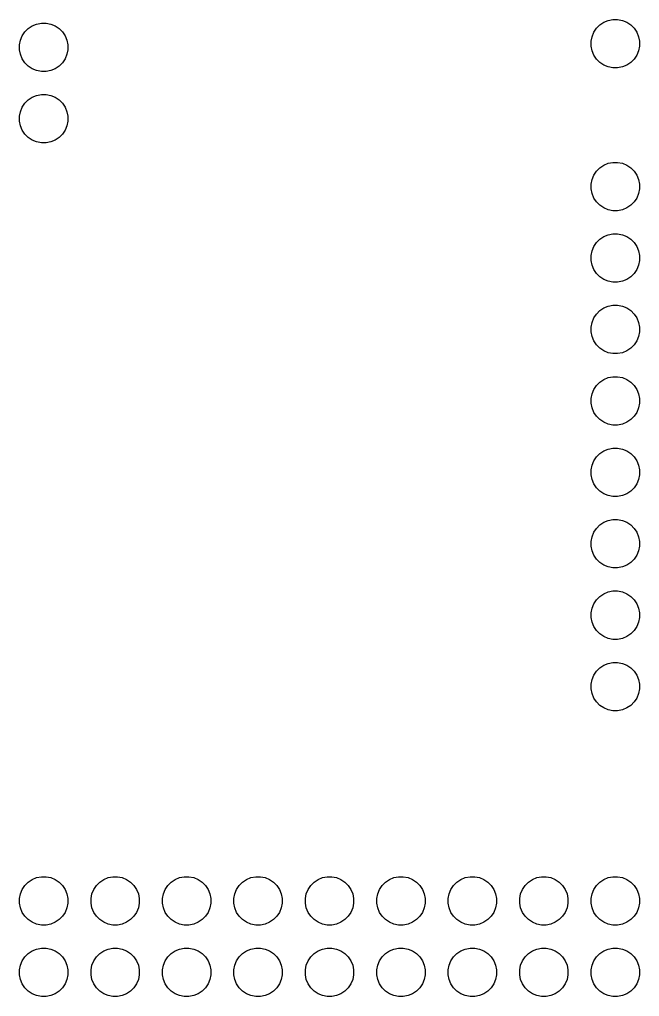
# Model space of a CAD drawing. Header units: inches. Extents: x 6.5 to 8.47, y -5.35 to -1.59.
# Drawn here: x 7.598 to 8.465, y -5.351 to -3.983 of the extents above; entities that cross this region are included whole.
import ezdxf

# ---------------------------------------------------------------- set-up
doc = ezdxf.new("R2010")
doc.units = ezdxf.units.IN
doc.header["$MEASUREMENT"] = 0
doc.layers.add('B.Cu', color=153, linetype='CONTINUOUS', true_color=0x4d7fc4)

msp = doc.modelspace()

# ---------------------------------------------------------------- linework, layer by layer
at = {"layer": 'B.Cu', "linetype": 'CONTINUOUS'}
for p, q in [((7.6099, -3.9956), (7.6155, -3.9919)), ((7.6155, -3.9919), (7.6216, -3.9894)), ((7.6216, -3.9894), (7.6282, -3.9881)), ((7.6282, -3.9881), (7.6348, -3.9881)), ((7.6348, -3.9881), (7.6414, -3.9894)), ((7.6414, -3.9894), (7.6475, -3.9919)), ((7.6475, -3.9919), (7.6531, -3.9956)), ((8.4052, -3.9954), (8.4099, -3.9906)), ((8.4099, -3.9906), (8.4155, -3.9869)), ((8.4155, -3.9869), (8.4216, -3.9844)), ((8.4216, -3.9844), (8.4282, -3.9831)), ((8.4282, -3.9831), (8.4348, -3.9831)), ((8.4348, -3.9831), (8.4414, -3.9844)), ((8.4414, -3.9844), (8.4475, -3.9869)), ((8.4475, -3.9869), (8.4531, -3.9906)), ((8.4531, -3.9906), (8.4578, -3.9954)), ((7.599, -4.0121), (7.6015, -4.0059)), ((7.6015, -4.0059), (7.6052, -4.0004)), ((7.6052, -4.0004), (7.6099, -3.9956)), ((7.6531, -3.9956), (7.6578, -4.0004)), ((7.6578, -4.0004), (7.6615, -4.0059)), ((7.6615, -4.0059), (7.664, -4.0121)), ((8.3977, -4.0136), (8.399, -4.0071)), ((8.399, -4.0071), (8.4015, -4.0009)), ((8.4015, -4.0009), (8.4052, -3.9954)), ((8.4578, -3.9954), (8.4615, -4.0009)), ((8.4615, -4.0009), (8.464, -4.0071)), ((8.464, -4.0071), (8.4653, -4.0136)), ((7.5977, -4.0186), (7.599, -4.0121)), ((7.5977, -4.0253), (7.5977, -4.0186)), ((7.664, -4.0121), (7.6653, -4.0186)), ((7.6653, -4.0186), (7.6653, -4.0253)), ((8.3977, -4.0203), (8.3977, -4.0136)), ((8.399, -4.0268), (8.3977, -4.0203)), ((8.4653, -4.0203), (8.464, -4.0268)), ((8.4653, -4.0136), (8.4653, -4.0203)), ((7.599, -4.0318), (7.5977, -4.0253)), ((7.6015, -4.038), (7.599, -4.0318)), ((7.664, -4.0318), (7.6615, -4.038)), ((7.6653, -4.0253), (7.664, -4.0318)), ((8.4015, -4.033), (8.399, -4.0268)), ((8.4052, -4.0385), (8.4015, -4.033)), ((8.4615, -4.033), (8.4578, -4.0385)), ((8.464, -4.0268), (8.4615, -4.033)), ((7.6052, -4.0435), (7.6015, -4.038)), ((7.6099, -4.0482), (7.6052, -4.0435)), ((7.6155, -4.0519), (7.6099, -4.0482)), ((7.6531, -4.0482), (7.6475, -4.0519)), ((7.6578, -4.0435), (7.6531, -4.0482)), ((7.6615, -4.038), (7.6578, -4.0435)), ((8.4099, -4.0432), (8.4052, -4.0385)), ((8.4155, -4.0469), (8.4099, -4.0432)), ((8.4216, -4.0495), (8.4155, -4.0469)), ((8.4475, -4.0469), (8.4414, -4.0495)), ((8.4531, -4.0432), (8.4475, -4.0469)), ((8.4578, -4.0385), (8.4531, -4.0432)), ((7.6216, -4.0545), (7.6155, -4.0519)), ((7.6282, -4.0558), (7.6216, -4.0545)), ((7.6348, -4.0558), (7.6282, -4.0558)), ((7.6414, -4.0545), (7.6348, -4.0558)), ((7.6475, -4.0519), (7.6414, -4.0545)), ((8.4282, -4.0508), (8.4216, -4.0495)), ((8.4348, -4.0508), (8.4282, -4.0508)), ((8.4414, -4.0495), (8.4348, -4.0508)), ((7.6216, -4.0894), (7.6282, -4.0881)), ((7.6282, -4.0881), (7.6348, -4.0881)), ((7.6348, -4.0881), (7.6414, -4.0894)), ((7.6015, -4.1059), (7.6052, -4.1004)), ((7.6052, -4.1004), (7.6099, -4.0956)), ((7.6099, -4.0956), (7.6155, -4.0919)), ((7.6155, -4.0919), (7.6216, -4.0894)), ((7.6414, -4.0894), (7.6475, -4.0919)), ((7.6475, -4.0919), (7.6531, -4.0956)), ((7.6531, -4.0956), (7.6578, -4.1004)), ((7.6578, -4.1004), (7.6615, -4.1059)), ((7.5977, -4.1186), (7.599, -4.1121)), ((7.599, -4.1121), (7.6015, -4.1059)), ((7.6615, -4.1059), (7.664, -4.1121)), ((7.664, -4.1121), (7.6653, -4.1186)), ((7.5977, -4.1253), (7.5977, -4.1186)), ((7.599, -4.1318), (7.5977, -4.1253)), ((7.6653, -4.1253), (7.664, -4.1318)), ((7.6653, -4.1186), (7.6653, -4.1253)), ((7.6015, -4.138), (7.599, -4.1318)), ((7.6052, -4.1435), (7.6015, -4.138)), ((7.6099, -4.1482), (7.6052, -4.1435)), ((7.6578, -4.1435), (7.6531, -4.1482)), ((7.6615, -4.138), (7.6578, -4.1435)), ((7.664, -4.1318), (7.6615, -4.138)), ((7.6155, -4.1519), (7.6099, -4.1482)), ((7.6216, -4.1545), (7.6155, -4.1519)), ((7.6282, -4.1558), (7.6216, -4.1545)), ((7.6348, -4.1558), (7.6282, -4.1558)), ((7.6414, -4.1545), (7.6348, -4.1558)), ((7.6475, -4.1519), (7.6414, -4.1545)), ((7.6531, -4.1482), (7.6475, -4.1519)), ((8.4155, -4.1869), (8.4216, -4.1844)), ((8.4216, -4.1844), (8.4282, -4.1831)), ((8.4282, -4.1831), (8.4348, -4.1831)), ((8.4348, -4.1831), (8.4414, -4.1844)), ((8.4414, -4.1844), (8.4475, -4.1869)), ((8.4015, -4.2009), (8.4052, -4.1954)), ((8.4052, -4.1954), (8.4099, -4.1906)), ((8.4099, -4.1906), (8.4155, -4.1869)), ((8.4475, -4.1869), (8.4531, -4.1906)), ((8.4531, -4.1906), (8.4578, -4.1954)), ((8.4578, -4.1954), (8.4615, -4.2009)), ((8.3977, -4.2136), (8.399, -4.2071)), ((8.399, -4.2071), (8.4015, -4.2009)), ((8.4615, -4.2009), (8.464, -4.2071)), ((8.464, -4.2071), (8.4653, -4.2136)), ((8.3977, -4.2203), (8.3977, -4.2136)), ((8.399, -4.2268), (8.3977, -4.2203)), ((8.4653, -4.2203), (8.464, -4.2268)), ((8.4653, -4.2136), (8.4653, -4.2203)), ((8.4015, -4.233), (8.399, -4.2268)), ((8.4052, -4.2385), (8.4015, -4.233)), ((8.4099, -4.2432), (8.4052, -4.2385)), ((8.4578, -4.2385), (8.4531, -4.2432)), ((8.4615, -4.233), (8.4578, -4.2385)), ((8.464, -4.2268), (8.4615, -4.233)), ((8.4155, -4.2469), (8.4099, -4.2432)), ((8.4216, -4.2495), (8.4155, -4.2469)), ((8.4282, -4.2508), (8.4216, -4.2495)), ((8.4348, -4.2508), (8.4282, -4.2508)), ((8.4414, -4.2495), (8.4348, -4.2508)), ((8.4475, -4.2469), (8.4414, -4.2495)), ((8.4531, -4.2432), (8.4475, -4.2469)), ((8.4052, -4.2954), (8.4099, -4.2906)), ((8.4099, -4.2906), (8.4155, -4.2869)), ((8.4155, -4.2869), (8.4216, -4.2844)), ((8.4216, -4.2844), (8.4282, -4.2831)), ((8.4282, -4.2831), (8.4348, -4.2831)), ((8.4348, -4.2831), (8.4414, -4.2844)), ((8.4414, -4.2844), (8.4475, -4.2869)), ((8.4475, -4.2869), (8.4531, -4.2906)), ((8.4531, -4.2906), (8.4578, -4.2954)), ((8.3977, -4.3136), (8.399, -4.3071)), ((8.399, -4.3071), (8.4015, -4.3009)), ((8.4015, -4.3009), (8.4052, -4.2954)), ((8.4578, -4.2954), (8.4615, -4.3009)), ((8.4615, -4.3009), (8.464, -4.3071)), ((8.464, -4.3071), (8.4653, -4.3136)), ((8.3977, -4.3203), (8.3977, -4.3136)), ((8.399, -4.3268), (8.3977, -4.3203)), ((8.4653, -4.3203), (8.464, -4.3268)), ((8.4653, -4.3136), (8.4653, -4.3203)), ((8.4015, -4.333), (8.399, -4.3268)), ((8.4052, -4.3385), (8.4015, -4.333)), ((8.4615, -4.333), (8.4578, -4.3385)), ((8.464, -4.3268), (8.4615, -4.333)), ((8.4099, -4.3432), (8.4052, -4.3385)), ((8.4155, -4.3469), (8.4099, -4.3432)), ((8.4216, -4.3495), (8.4155, -4.3469)), ((8.4475, -4.3469), (8.4414, -4.3495)), ((8.4531, -4.3432), (8.4475, -4.3469)), ((8.4578, -4.3385), (8.4531, -4.3432)), ((8.4282, -4.3508), (8.4216, -4.3495)), ((8.4348, -4.3508), (8.4282, -4.3508)), ((8.4414, -4.3495), (8.4348, -4.3508)), ((8.4099, -4.3906), (8.4155, -4.3869)), ((8.4155, -4.3869), (8.4216, -4.3844)), ((8.4216, -4.3844), (8.4282, -4.3831)), ((8.4282, -4.3831), (8.4348, -4.3831)), ((8.4348, -4.3831), (8.4414, -4.3844)), ((8.4414, -4.3844), (8.4475, -4.3869)), ((8.4475, -4.3869), (8.4531, -4.3906)), ((8.399, -4.4071), (8.4015, -4.4009)), ((8.4015, -4.4009), (8.4052, -4.3954)), ((8.4052, -4.3954), (8.4099, -4.3906)), ((8.4531, -4.3906), (8.4578, -4.3954)), ((8.4578, -4.3954), (8.4615, -4.4009)), ((8.4615, -4.4009), (8.464, -4.4071)), ((8.3977, -4.4136), (8.399, -4.4071)), ((8.3977, -4.4203), (8.3977, -4.4136)), ((8.464, -4.4071), (8.4653, -4.4136)), ((8.4653, -4.4136), (8.4653, -4.4203)), ((8.399, -4.4268), (8.3977, -4.4203)), ((8.4015, -4.433), (8.399, -4.4268)), ((8.464, -4.4268), (8.4615, -4.433)), ((8.4653, -4.4203), (8.464, -4.4268)), ((8.4052, -4.4385), (8.4015, -4.433)), ((8.4099, -4.4432), (8.4052, -4.4385)), ((8.4155, -4.4469), (8.4099, -4.4432)), ((8.4531, -4.4432), (8.4475, -4.4469)), ((8.4578, -4.4385), (8.4531, -4.4432)), ((8.4615, -4.433), (8.4578, -4.4385)), ((8.4216, -4.4495), (8.4155, -4.4469)), ((8.4282, -4.4508), (8.4216, -4.4495)), ((8.4348, -4.4508), (8.4282, -4.4508)), ((8.4414, -4.4495), (8.4348, -4.4508)), ((8.4475, -4.4469), (8.4414, -4.4495)), ((8.4155, -4.4869), (8.4216, -4.4844)), ((8.4216, -4.4844), (8.4282, -4.4831)), ((8.4282, -4.4831), (8.4348, -4.4831)), ((8.4348, -4.4831), (8.4414, -4.4844)), ((8.4414, -4.4844), (8.4475, -4.4869)), ((8.4015, -4.5009), (8.4052, -4.4954)), ((8.4052, -4.4954), (8.4099, -4.4906)), ((8.4099, -4.4906), (8.4155, -4.4869)), ((8.4475, -4.4869), (8.4531, -4.4906)), ((8.4531, -4.4906), (8.4578, -4.4954)), ((8.4578, -4.4954), (8.4615, -4.5009)), ((8.3977, -4.5136), (8.399, -4.5071)), ((8.399, -4.5071), (8.4015, -4.5009)), ((8.4615, -4.5009), (8.464, -4.5071)), ((8.464, -4.5071), (8.4653, -4.5136)), ((8.3977, -4.5203), (8.3977, -4.5136)), ((8.399, -4.5268), (8.3977, -4.5203)), ((8.4015, -4.533), (8.399, -4.5268)), ((8.464, -4.5268), (8.4615, -4.533)), ((8.4653, -4.5203), (8.464, -4.5268)), ((8.4653, -4.5136), (8.4653, -4.5203)), ((8.4052, -4.5385), (8.4015, -4.533)), ((8.4099, -4.5432), (8.4052, -4.5385)), ((8.4578, -4.5385), (8.4531, -4.5432)), ((8.4615, -4.533), (8.4578, -4.5385)), ((8.4155, -4.5469), (8.4099, -4.5432)), ((8.4216, -4.5495), (8.4155, -4.5469)), ((8.4282, -4.5508), (8.4216, -4.5495)), ((8.4348, -4.5508), (8.4282, -4.5508)), ((8.4414, -4.5495), (8.4348, -4.5508)), ((8.4475, -4.5469), (8.4414, -4.5495)), ((8.4531, -4.5432), (8.4475, -4.5469)), ((8.4015, -4.6009), (8.4052, -4.5954)), ((8.4052, -4.5954), (8.4099, -4.5906)), ((8.4099, -4.5906), (8.4155, -4.5869)), ((8.4155, -4.5869), (8.4216, -4.5844)), ((8.4216, -4.5844), (8.4282, -4.5831)), ((8.4282, -4.5831), (8.4348, -4.5831)), ((8.4348, -4.5831), (8.4414, -4.5844)), ((8.4414, -4.5844), (8.4475, -4.5869)), ((8.4475, -4.5869), (8.4531, -4.5906)), ((8.4531, -4.5906), (8.4578, -4.5954)), ((8.4578, -4.5954), (8.4615, -4.6009)), ((8.3977, -4.6136), (8.399, -4.6071)), ((8.399, -4.6071), (8.4015, -4.6009)), ((8.4615, -4.6009), (8.464, -4.6071)), ((8.464, -4.6071), (8.4653, -4.6136)), ((8.3977, -4.6203), (8.3977, -4.6136)), ((8.399, -4.6268), (8.3977, -4.6203)), ((8.4653, -4.6203), (8.464, -4.6268)), ((8.4653, -4.6136), (8.4653, -4.6203)), ((8.4015, -4.633), (8.399, -4.6268)), ((8.4052, -4.6385), (8.4015, -4.633)), ((8.4615, -4.633), (8.4578, -4.6385)), ((8.464, -4.6268), (8.4615, -4.633)), ((8.4099, -4.6432), (8.4052, -4.6385)), ((8.4155, -4.6469), (8.4099, -4.6432)), ((8.4216, -4.6495), (8.4155, -4.6469)), ((8.4282, -4.6508), (8.4216, -4.6495)), ((8.4414, -4.6495), (8.4348, -4.6508)), ((8.4475, -4.6469), (8.4414, -4.6495)), ((8.4531, -4.6432), (8.4475, -4.6469)), ((8.4578, -4.6385), (8.4531, -4.6432)), ((8.4348, -4.6508), (8.4282, -4.6508)), ((8.4052, -4.6954), (8.4099, -4.6906)), ((8.4099, -4.6906), (8.4155, -4.6869)), ((8.4155, -4.6869), (8.4216, -4.6844)), ((8.4216, -4.6844), (8.4282, -4.6831)), ((8.4282, -4.6831), (8.4348, -4.6831)), ((8.4348, -4.6831), (8.4414, -4.6844)), ((8.4414, -4.6844), (8.4475, -4.6869)), ((8.4475, -4.6869), (8.4531, -4.6906)), ((8.4531, -4.6906), (8.4578, -4.6954)), ((8.399, -4.7071), (8.4015, -4.7009)), ((8.4015, -4.7009), (8.4052, -4.6954)), ((8.4578, -4.6954), (8.4615, -4.7009)), ((8.4615, -4.7009), (8.464, -4.7071)), ((8.3977, -4.7136), (8.399, -4.7071)), ((8.3977, -4.7203), (8.3977, -4.7136)), ((8.464, -4.7071), (8.4653, -4.7136)), ((8.4653, -4.7136), (8.4653, -4.7203)), ((8.399, -4.7268), (8.3977, -4.7203)), ((8.4015, -4.733), (8.399, -4.7268)), ((8.464, -4.7268), (8.4615, -4.733)), ((8.4653, -4.7203), (8.464, -4.7268)), ((8.4052, -4.7385), (8.4015, -4.733)), ((8.4099, -4.7432), (8.4052, -4.7385)), ((8.4155, -4.7469), (8.4099, -4.7432)), ((8.4531, -4.7432), (8.4475, -4.7469)), ((8.4578, -4.7385), (8.4531, -4.7432)), ((8.4615, -4.733), (8.4578, -4.7385)), ((8.4216, -4.7495), (8.4155, -4.7469)), ((8.4282, -4.7508), (8.4216, -4.7495)), ((8.4348, -4.7508), (8.4282, -4.7508)), ((8.4414, -4.7495), (8.4348, -4.7508)), ((8.4475, -4.7469), (8.4414, -4.7495)), ((8.4155, -4.7869), (8.4216, -4.7844)), ((8.4216, -4.7844), (8.4282, -4.7831)), ((8.4282, -4.7831), (8.4348, -4.7831)), ((8.4348, -4.7831), (8.4414, -4.7844)), ((8.4414, -4.7844), (8.4475, -4.7869)), ((8.4015, -4.8009), (8.4052, -4.7954)), ((8.4052, -4.7954), (8.4099, -4.7906)), ((8.4099, -4.7906), (8.4155, -4.7869)), ((8.4475, -4.7869), (8.4531, -4.7906)), ((8.4531, -4.7906), (8.4578, -4.7954)), ((8.4578, -4.7954), (8.4615, -4.8009)), ((8.3977, -4.8136), (8.399, -4.8071)), ((8.3977, -4.8203), (8.3977, -4.8136)), ((8.399, -4.8071), (8.4015, -4.8009)), ((8.4615, -4.8009), (8.464, -4.8071)), ((8.464, -4.8071), (8.4653, -4.8136)), ((8.4653, -4.8136), (8.4653, -4.8203)), ((8.399, -4.8268), (8.3977, -4.8203)), ((8.4015, -4.833), (8.399, -4.8268)), ((8.464, -4.8268), (8.4615, -4.833)), ((8.4653, -4.8203), (8.464, -4.8268)), ((8.4052, -4.8385), (8.4015, -4.833)), ((8.4099, -4.8432), (8.4052, -4.8385)), ((8.4578, -4.8385), (8.4531, -4.8432)), ((8.4615, -4.833), (8.4578, -4.8385)), ((8.4155, -4.8469), (8.4099, -4.8432)), ((8.4216, -4.8495), (8.4155, -4.8469)), ((8.4282, -4.8508), (8.4216, -4.8495)), ((8.4348, -4.8508), (8.4282, -4.8508)), ((8.4414, -4.8495), (8.4348, -4.8508)), ((8.4475, -4.8469), (8.4414, -4.8495)), ((8.4531, -4.8432), (8.4475, -4.8469)), ((8.4015, -4.9009), (8.4052, -4.8954)), ((8.4052, -4.8954), (8.4099, -4.8906)), ((8.4099, -4.8906), (8.4155, -4.8869)), ((8.4155, -4.8869), (8.4216, -4.8844)), ((8.4216, -4.8844), (8.4282, -4.8831)), ((8.4282, -4.8831), (8.4348, -4.8831)), ((8.4348, -4.8831), (8.4414, -4.8844)), ((8.4414, -4.8844), (8.4475, -4.8869)), ((8.4475, -4.8869), (8.4531, -4.8906)), ((8.4531, -4.8906), (8.4578, -4.8954)), ((8.4578, -4.8954), (8.4615, -4.9009)), ((8.3977, -4.9136), (8.399, -4.9071)), ((8.399, -4.9071), (8.4015, -4.9009)), ((8.4615, -4.9009), (8.464, -4.9071)), ((8.464, -4.9071), (8.4653, -4.9136)), ((8.3977, -4.9203), (8.3977, -4.9136)), ((8.399, -4.9268), (8.3977, -4.9203)), ((8.4653, -4.9203), (8.464, -4.9268)), ((8.4653, -4.9136), (8.4653, -4.9203)), ((8.4015, -4.933), (8.399, -4.9268)), ((8.4052, -4.9385), (8.4015, -4.933)), ((8.4615, -4.933), (8.4578, -4.9385)), ((8.464, -4.9268), (8.4615, -4.933)), ((8.4099, -4.9432), (8.4052, -4.9385)), ((8.4155, -4.9469), (8.4099, -4.9432)), ((8.4216, -4.9495), (8.4155, -4.9469)), ((8.4282, -4.9508), (8.4216, -4.9495)), ((8.4348, -4.9508), (8.4282, -4.9508)), ((8.4414, -4.9495), (8.4348, -4.9508)), ((8.4475, -4.9469), (8.4414, -4.9495)), ((8.4531, -4.9432), (8.4475, -4.9469)), ((8.4578, -4.9385), (8.4531, -4.9432)), ((7.6216, -5.1844), (7.6282, -5.1831)), ((7.6282, -5.1831), (7.6348, -5.1831)), ((7.6348, -5.1831), (7.6414, -5.1844)), ((7.7216, -5.1844), (7.7282, -5.1831)), ((7.7282, -5.1831), (7.7348, -5.1831)), ((7.7348, -5.1831), (7.7414, -5.1844)), ((7.8216, -5.1844), (7.8282, -5.1831)), ((7.8282, -5.1831), (7.8348, -5.1831)), ((7.8348, -5.1831), (7.8414, -5.1844)), ((7.9216, -5.1844), (7.9282, -5.1831)), ((7.9282, -5.1831), (7.9348, -5.1831)), ((7.9348, -5.1831), (7.9414, -5.1844)), ((8.0216, -5.1844), (8.0282, -5.1831)), ((8.0282, -5.1831), (8.0348, -5.1831)), ((8.0348, -5.1831), (8.0414, -5.1844)), ((8.1216, -5.1844), (8.1282, -5.1831)), ((8.1282, -5.1831), (8.1348, -5.1831)), ((8.1348, -5.1831), (8.1414, -5.1844)), ((8.2216, -5.1844), (8.2282, -5.1831)), ((8.2282, -5.1831), (8.2348, -5.1831)), ((8.2348, -5.1831), (8.2414, -5.1844)), ((8.3216, -5.1844), (8.3282, -5.1831)), ((8.3282, -5.1831), (8.3348, -5.1831)), ((8.3348, -5.1831), (8.3414, -5.1844)), ((8.4216, -5.1844), (8.4282, -5.1831)), ((8.4282, -5.1831), (8.4348, -5.1831)), ((8.4348, -5.1831), (8.4414, -5.1844)), ((7.6015, -5.2009), (7.6052, -5.1954)), ((7.6052, -5.1954), (7.6099, -5.1906)), ((7.6099, -5.1906), (7.6155, -5.1869)), ((7.6155, -5.1869), (7.6216, -5.1844)), ((7.6414, -5.1844), (7.6475, -5.1869)), ((7.6475, -5.1869), (7.6531, -5.1906)), ((7.6531, -5.1906), (7.6578, -5.1954)), ((7.6578, -5.1954), (7.6615, -5.2009)), ((7.7015, -5.2009), (7.7052, -5.1954)), ((7.7052, -5.1954), (7.7099, -5.1906)), ((7.7099, -5.1906), (7.7155, -5.1869)), ((7.7155, -5.1869), (7.7216, -5.1844)), ((7.7414, -5.1844), (7.7475, -5.1869)), ((7.7475, -5.1869), (7.7531, -5.1906)), ((7.7531, -5.1906), (7.7578, -5.1954)), ((7.7578, -5.1954), (7.7615, -5.2009)), ((7.8015, -5.2009), (7.8052, -5.1954)), ((7.8052, -5.1954), (7.8099, -5.1906)), ((7.8099, -5.1906), (7.8155, -5.1869)), ((7.8155, -5.1869), (7.8216, -5.1844)), ((7.8414, -5.1844), (7.8475, -5.1869)), ((7.8475, -5.1869), (7.8531, -5.1906)), ((7.8531, -5.1906), (7.8578, -5.1954)), ((7.8578, -5.1954), (7.8615, -5.2009)), ((7.9015, -5.2009), (7.9052, -5.1954)), ((7.9052, -5.1954), (7.9099, -5.1906)), ((7.9099, -5.1906), (7.9155, -5.1869)), ((7.9155, -5.1869), (7.9216, -5.1844)), ((7.9414, -5.1844), (7.9475, -5.1869)), ((7.9475, -5.1869), (7.9531, -5.1906)), ((7.9531, -5.1906), (7.9578, -5.1954)), ((7.9578, -5.1954), (7.9615, -5.2009)), ((8.0015, -5.2009), (8.0052, -5.1954)), ((8.0052, -5.1954), (8.0099, -5.1906)), ((8.0099, -5.1906), (8.0155, -5.1869)), ((8.0155, -5.1869), (8.0216, -5.1844)), ((8.0414, -5.1844), (8.0475, -5.1869)), ((8.0475, -5.1869), (8.0531, -5.1906)), ((8.0531, -5.1906), (8.0578, -5.1954)), ((8.0578, -5.1954), (8.0615, -5.2009)), ((8.1015, -5.2009), (8.1052, -5.1954)), ((8.1052, -5.1954), (8.1099, -5.1906)), ((8.1099, -5.1906), (8.1155, -5.1869)), ((8.1155, -5.1869), (8.1216, -5.1844)), ((8.1414, -5.1844), (8.1475, -5.1869)), ((8.1475, -5.1869), (8.1531, -5.1906)), ((8.1531, -5.1906), (8.1578, -5.1954)), ((8.1578, -5.1954), (8.1615, -5.2009)), ((8.2015, -5.2009), (8.2052, -5.1954)), ((8.2052, -5.1954), (8.2099, -5.1906)), ((8.2099, -5.1906), (8.2155, -5.1869)), ((8.2155, -5.1869), (8.2216, -5.1844)), ((8.2414, -5.1844), (8.2475, -5.1869)), ((8.2475, -5.1869), (8.2531, -5.1906)), ((8.2531, -5.1906), (8.2578, -5.1954)), ((8.2578, -5.1954), (8.2615, -5.2009)), ((8.3015, -5.2009), (8.3052, -5.1954)), ((8.3052, -5.1954), (8.3099, -5.1906)), ((8.3099, -5.1906), (8.3155, -5.1869)), ((8.3155, -5.1869), (8.3216, -5.1844)), ((8.3414, -5.1844), (8.3475, -5.1869)), ((8.3475, -5.1869), (8.3531, -5.1906)), ((8.3531, -5.1906), (8.3578, -5.1954)), ((8.3578, -5.1954), (8.3615, -5.2009)), ((8.4015, -5.2009), (8.4052, -5.1954)), ((8.4052, -5.1954), (8.4099, -5.1906)), ((8.4099, -5.1906), (8.4155, -5.1869)), ((8.4155, -5.1869), (8.4216, -5.1844)), ((8.4414, -5.1844), (8.4475, -5.1869)), ((8.4475, -5.1869), (8.4531, -5.1906)), ((8.4531, -5.1906), (8.4578, -5.1954)), ((8.4578, -5.1954), (8.4615, -5.2009)), ((7.5977, -5.2136), (7.599, -5.2071)), ((7.599, -5.2071), (7.6015, -5.2009)), ((7.6615, -5.2009), (7.664, -5.2071)), ((7.664, -5.2071), (7.6653, -5.2136)), ((7.6977, -5.2136), (7.699, -5.2071)), ((7.699, -5.2071), (7.7015, -5.2009)), ((7.7615, -5.2009), (7.764, -5.2071)), ((7.764, -5.2071), (7.7653, -5.2136)), ((7.7977, -5.2136), (7.799, -5.2071)), ((7.799, -5.2071), (7.8015, -5.2009)), ((7.8615, -5.2009), (7.864, -5.2071)), ((7.864, -5.2071), (7.8653, -5.2136)), ((7.8977, -5.2136), (7.899, -5.2071)), ((7.899, -5.2071), (7.9015, -5.2009)), ((7.9615, -5.2009), (7.964, -5.2071)), ((7.964, -5.2071), (7.9653, -5.2136)), ((7.9977, -5.2136), (7.999, -5.2071)), ((7.999, -5.2071), (8.0015, -5.2009)), ((8.0615, -5.2009), (8.064, -5.2071)), ((8.064, -5.2071), (8.0653, -5.2136)), ((8.0977, -5.2136), (8.099, -5.2071)), ((8.099, -5.2071), (8.1015, -5.2009)), ((8.1615, -5.2009), (8.164, -5.2071)), ((8.164, -5.2071), (8.1653, -5.2136)), ((8.1977, -5.2136), (8.199, -5.2071)), ((8.199, -5.2071), (8.2015, -5.2009)), ((8.2615, -5.2009), (8.264, -5.2071)), ((8.264, -5.2071), (8.2653, -5.2136)), ((8.2977, -5.2136), (8.299, -5.2071)), ((8.299, -5.2071), (8.3015, -5.2009)), ((8.3615, -5.2009), (8.364, -5.2071)), ((8.364, -5.2071), (8.3653, -5.2136)), ((8.3977, -5.2136), (8.399, -5.2071)), ((8.399, -5.2071), (8.4015, -5.2009)), ((8.4615, -5.2009), (8.464, -5.2071)), ((8.464, -5.2071), (8.4653, -5.2136)), ((7.5977, -5.2203), (7.5977, -5.2136)), ((7.599, -5.2268), (7.5977, -5.2203)), ((7.6653, -5.2203), (7.664, -5.2268)), ((7.6653, -5.2136), (7.6653, -5.2203)), ((7.6977, -5.2203), (7.6977, -5.2136)), ((7.699, -5.2268), (7.6977, -5.2203)), ((7.7653, -5.2203), (7.764, -5.2268)), ((7.7653, -5.2136), (7.7653, -5.2203)), ((7.7977, -5.2203), (7.7977, -5.2136)), ((7.799, -5.2268), (7.7977, -5.2203)), ((7.8653, -5.2203), (7.864, -5.2268)), ((7.8653, -5.2136), (7.8653, -5.2203)), ((7.8977, -5.2203), (7.8977, -5.2136)), ((7.899, -5.2268), (7.8977, -5.2203)), ((7.9653, -5.2203), (7.964, -5.2268)), ((7.9653, -5.2136), (7.9653, -5.2203)), ((7.9977, -5.2203), (7.9977, -5.2136)), ((7.999, -5.2268), (7.9977, -5.2203)), ((8.0653, -5.2203), (8.064, -5.2268)), ((8.0653, -5.2136), (8.0653, -5.2203)), ((8.0977, -5.2203), (8.0977, -5.2136)), ((8.099, -5.2268), (8.0977, -5.2203)), ((8.1653, -5.2203), (8.164, -5.2268)), ((8.1653, -5.2136), (8.1653, -5.2203)), ((8.1977, -5.2203), (8.1977, -5.2136)), ((8.199, -5.2268), (8.1977, -5.2203)), ((8.2653, -5.2203), (8.264, -5.2268)), ((8.2653, -5.2136), (8.2653, -5.2203)), ((8.2977, -5.2203), (8.2977, -5.2136)), ((8.299, -5.2268), (8.2977, -5.2203)), ((8.3653, -5.2203), (8.364, -5.2268)), ((8.3653, -5.2136), (8.3653, -5.2203)), ((8.3977, -5.2203), (8.3977, -5.2136)), ((8.399, -5.2268), (8.3977, -5.2203)), ((8.4653, -5.2203), (8.464, -5.2268)), ((8.4653, -5.2136), (8.4653, -5.2203)), ((7.6015, -5.233), (7.599, -5.2268)), ((7.6052, -5.2385), (7.6015, -5.233)), ((7.6615, -5.233), (7.6578, -5.2385)), ((7.664, -5.2268), (7.6615, -5.233)), ((7.7015, -5.233), (7.699, -5.2268)), ((7.7052, -5.2385), (7.7015, -5.233)), ((7.7615, -5.233), (7.7578, -5.2385)), ((7.764, -5.2268), (7.7615, -5.233)), ((7.8015, -5.233), (7.799, -5.2268)), ((7.8052, -5.2385), (7.8015, -5.233)), ((7.8615, -5.233), (7.8578, -5.2385)), ((7.864, -5.2268), (7.8615, -5.233)), ((7.9015, -5.233), (7.899, -5.2268)), ((7.9052, -5.2385), (7.9015, -5.233)), ((7.9615, -5.233), (7.9578, -5.2385)), ((7.964, -5.2268), (7.9615, -5.233)), ((8.0015, -5.233), (7.999, -5.2268)), ((8.0052, -5.2385), (8.0015, -5.233)), ((8.0615, -5.233), (8.0578, -5.2385)), ((8.064, -5.2268), (8.0615, -5.233)), ((8.1015, -5.233), (8.099, -5.2268)), ((8.1052, -5.2385), (8.1015, -5.233)), ((8.1615, -5.233), (8.1578, -5.2385)), ((8.164, -5.2268), (8.1615, -5.233)), ((8.2015, -5.233), (8.199, -5.2268)), ((8.2052, -5.2385), (8.2015, -5.233)), ((8.2615, -5.233), (8.2578, -5.2385)), ((8.264, -5.2268), (8.2615, -5.233)), ((8.3015, -5.233), (8.299, -5.2268)), ((8.3052, -5.2385), (8.3015, -5.233)), ((8.3615, -5.233), (8.3578, -5.2385)), ((8.364, -5.2268), (8.3615, -5.233)), ((8.4015, -5.233), (8.399, -5.2268)), ((8.4052, -5.2385), (8.4015, -5.233)), ((8.4615, -5.233), (8.4578, -5.2385)), ((8.464, -5.2268), (8.4615, -5.233)), ((7.6099, -5.2432), (7.6052, -5.2385)), ((7.6155, -5.2469), (7.6099, -5.2432)), ((7.6216, -5.2495), (7.6155, -5.2469)), ((7.6282, -5.2508), (7.6216, -5.2495)), ((7.6348, -5.2508), (7.6282, -5.2508)), ((7.6414, -5.2495), (7.6348, -5.2508)), ((7.6475, -5.2469), (7.6414, -5.2495)), ((7.6531, -5.2432), (7.6475, -5.2469)), ((7.6578, -5.2385), (7.6531, -5.2432)), ((7.7099, -5.2432), (7.7052, -5.2385)), ((7.7155, -5.2469), (7.7099, -5.2432)), ((7.7216, -5.2495), (7.7155, -5.2469)), ((7.7282, -5.2508), (7.7216, -5.2495)), ((7.7348, -5.2508), (7.7282, -5.2508)), ((7.7414, -5.2495), (7.7348, -5.2508)), ((7.7475, -5.2469), (7.7414, -5.2495)), ((7.7531, -5.2432), (7.7475, -5.2469)), ((7.7578, -5.2385), (7.7531, -5.2432)), ((7.8099, -5.2432), (7.8052, -5.2385)), ((7.8155, -5.2469), (7.8099, -5.2432)), ((7.8216, -5.2495), (7.8155, -5.2469)), ((7.8282, -5.2508), (7.8216, -5.2495)), ((7.8348, -5.2508), (7.8282, -5.2508)), ((7.8414, -5.2495), (7.8348, -5.2508)), ((7.8475, -5.2469), (7.8414, -5.2495)), ((7.8531, -5.2432), (7.8475, -5.2469)), ((7.8578, -5.2385), (7.8531, -5.2432)), ((7.9099, -5.2432), (7.9052, -5.2385)), ((7.9155, -5.2469), (7.9099, -5.2432)), ((7.9216, -5.2495), (7.9155, -5.2469)), ((7.9282, -5.2508), (7.9216, -5.2495)), ((7.9348, -5.2508), (7.9282, -5.2508)), ((7.9414, -5.2495), (7.9348, -5.2508)), ((7.9475, -5.2469), (7.9414, -5.2495)), ((7.9531, -5.2432), (7.9475, -5.2469)), ((7.9578, -5.2385), (7.9531, -5.2432)), ((8.0099, -5.2432), (8.0052, -5.2385)), ((8.0155, -5.2469), (8.0099, -5.2432)), ((8.0216, -5.2495), (8.0155, -5.2469)), ((8.0282, -5.2508), (8.0216, -5.2495)), ((8.0348, -5.2508), (8.0282, -5.2508)), ((8.0414, -5.2495), (8.0348, -5.2508)), ((8.0475, -5.2469), (8.0414, -5.2495)), ((8.0531, -5.2432), (8.0475, -5.2469)), ((8.0578, -5.2385), (8.0531, -5.2432)), ((8.1099, -5.2432), (8.1052, -5.2385)), ((8.1155, -5.2469), (8.1099, -5.2432)), ((8.1216, -5.2495), (8.1155, -5.2469)), ((8.1282, -5.2508), (8.1216, -5.2495)), ((8.1348, -5.2508), (8.1282, -5.2508)), ((8.1414, -5.2495), (8.1348, -5.2508)), ((8.1475, -5.2469), (8.1414, -5.2495)), ((8.1531, -5.2432), (8.1475, -5.2469)), ((8.1578, -5.2385), (8.1531, -5.2432)), ((8.2099, -5.2432), (8.2052, -5.2385)), ((8.2155, -5.2469), (8.2099, -5.2432)), ((8.2216, -5.2495), (8.2155, -5.2469)), ((8.2282, -5.2508), (8.2216, -5.2495)), ((8.2348, -5.2508), (8.2282, -5.2508)), ((8.2414, -5.2495), (8.2348, -5.2508)), ((8.2475, -5.2469), (8.2414, -5.2495)), ((8.2531, -5.2432), (8.2475, -5.2469)), ((8.2578, -5.2385), (8.2531, -5.2432)), ((8.3099, -5.2432), (8.3052, -5.2385)), ((8.3155, -5.2469), (8.3099, -5.2432)), ((8.3216, -5.2495), (8.3155, -5.2469)), ((8.3282, -5.2508), (8.3216, -5.2495)), ((8.3348, -5.2508), (8.3282, -5.2508)), ((8.3414, -5.2495), (8.3348, -5.2508)), ((8.3475, -5.2469), (8.3414, -5.2495)), ((8.3531, -5.2432), (8.3475, -5.2469)), ((8.3578, -5.2385), (8.3531, -5.2432)), ((8.4099, -5.2432), (8.4052, -5.2385)), ((8.4155, -5.2469), (8.4099, -5.2432)), ((8.4216, -5.2495), (8.4155, -5.2469)), ((8.4282, -5.2508), (8.4216, -5.2495)), ((8.4348, -5.2508), (8.4282, -5.2508)), ((8.4414, -5.2495), (8.4348, -5.2508)), ((8.4475, -5.2469), (8.4414, -5.2495)), ((8.4531, -5.2432), (8.4475, -5.2469)), ((8.4578, -5.2385), (8.4531, -5.2432)), ((7.6052, -5.2954), (7.6099, -5.2906)), ((7.6099, -5.2906), (7.6155, -5.2869)), ((7.6155, -5.2869), (7.6216, -5.2844)), ((7.6216, -5.2844), (7.6282, -5.2831)), ((7.6282, -5.2831), (7.6348, -5.2831)), ((7.6348, -5.2831), (7.6414, -5.2844)), ((7.6414, -5.2844), (7.6475, -5.2869)), ((7.6475, -5.2869), (7.6531, -5.2906)), ((7.6531, -5.2906), (7.6578, -5.2954)), ((7.7052, -5.2954), (7.7099, -5.2906)), ((7.7099, -5.2906), (7.7155, -5.2869)), ((7.7155, -5.2869), (7.7216, -5.2844)), ((7.7216, -5.2844), (7.7282, -5.2831)), ((7.7282, -5.2831), (7.7348, -5.2831)), ((7.7348, -5.2831), (7.7414, -5.2844)), ((7.7414, -5.2844), (7.7475, -5.2869)), ((7.7475, -5.2869), (7.7531, -5.2906)), ((7.7531, -5.2906), (7.7578, -5.2954)), ((7.8052, -5.2954), (7.8099, -5.2906)), ((7.8099, -5.2906), (7.8155, -5.2869)), ((7.8155, -5.2869), (7.8216, -5.2844)), ((7.8216, -5.2844), (7.8282, -5.2831)), ((7.8282, -5.2831), (7.8348, -5.2831)), ((7.8348, -5.2831), (7.8414, -5.2844)), ((7.8414, -5.2844), (7.8475, -5.2869)), ((7.8475, -5.2869), (7.8531, -5.2906)), ((7.8531, -5.2906), (7.8578, -5.2954)), ((7.9052, -5.2954), (7.9099, -5.2906)), ((7.9099, -5.2906), (7.9155, -5.2869)), ((7.9155, -5.2869), (7.9216, -5.2844)), ((7.9216, -5.2844), (7.9282, -5.2831)), ((7.9282, -5.2831), (7.9348, -5.2831)), ((7.9348, -5.2831), (7.9414, -5.2844)), ((7.9414, -5.2844), (7.9475, -5.2869)), ((7.9475, -5.2869), (7.9531, -5.2906)), ((7.9531, -5.2906), (7.9578, -5.2954)), ((8.0052, -5.2954), (8.0099, -5.2906)), ((8.0099, -5.2906), (8.0155, -5.2869)), ((8.0155, -5.2869), (8.0216, -5.2844)), ((8.0216, -5.2844), (8.0282, -5.2831)), ((8.0282, -5.2831), (8.0348, -5.2831)), ((8.0348, -5.2831), (8.0414, -5.2844)), ((8.0414, -5.2844), (8.0475, -5.2869)), ((8.0475, -5.2869), (8.0531, -5.2906)), ((8.0531, -5.2906), (8.0578, -5.2954)), ((8.1052, -5.2954), (8.1099, -5.2906)), ((8.1099, -5.2906), (8.1155, -5.2869)), ((8.1155, -5.2869), (8.1216, -5.2844)), ((8.1216, -5.2844), (8.1282, -5.2831)), ((8.1282, -5.2831), (8.1348, -5.2831)), ((8.1348, -5.2831), (8.1414, -5.2844)), ((8.1414, -5.2844), (8.1475, -5.2869)), ((8.1475, -5.2869), (8.1531, -5.2906)), ((8.1531, -5.2906), (8.1578, -5.2954)), ((8.2052, -5.2954), (8.2099, -5.2906)), ((8.2099, -5.2906), (8.2155, -5.2869)), ((8.2155, -5.2869), (8.2216, -5.2844)), ((8.2216, -5.2844), (8.2282, -5.2831)), ((8.2282, -5.2831), (8.2348, -5.2831)), ((8.2348, -5.2831), (8.2414, -5.2844)), ((8.2414, -5.2844), (8.2475, -5.2869)), ((8.2475, -5.2869), (8.2531, -5.2906)), ((8.2531, -5.2906), (8.2578, -5.2954)), ((8.3052, -5.2954), (8.3099, -5.2906)), ((8.3099, -5.2906), (8.3155, -5.2869)), ((8.3155, -5.2869), (8.3216, -5.2844)), ((8.3216, -5.2844), (8.3282, -5.2831)), ((8.3282, -5.2831), (8.3348, -5.2831)), ((8.3348, -5.2831), (8.3414, -5.2844)), ((8.3414, -5.2844), (8.3475, -5.2869)), ((8.3475, -5.2869), (8.3531, -5.2906)), ((8.3531, -5.2906), (8.3578, -5.2954)), ((8.4052, -5.2954), (8.4099, -5.2906)), ((8.4099, -5.2906), (8.4155, -5.2869)), ((8.4155, -5.2869), (8.4216, -5.2844)), ((8.4216, -5.2844), (8.4282, -5.2831)), ((8.4282, -5.2831), (8.4348, -5.2831)), ((8.4348, -5.2831), (8.4414, -5.2844)), ((8.4414, -5.2844), (8.4475, -5.2869)), ((8.4475, -5.2869), (8.4531, -5.2906)), ((8.4531, -5.2906), (8.4578, -5.2954)), ((7.599, -5.3071), (7.6015, -5.3009)), ((7.6015, -5.3009), (7.6052, -5.2954)), ((7.6578, -5.2954), (7.6615, -5.3009)), ((7.6615, -5.3009), (7.664, -5.3071)), ((7.699, -5.3071), (7.7015, -5.3009)), ((7.7015, -5.3009), (7.7052, -5.2954)), ((7.7578, -5.2954), (7.7615, -5.3009)), ((7.7615, -5.3009), (7.764, -5.3071)), ((7.799, -5.3071), (7.8015, -5.3009)), ((7.8015, -5.3009), (7.8052, -5.2954)), ((7.8578, -5.2954), (7.8615, -5.3009)), ((7.8615, -5.3009), (7.864, -5.3071)), ((7.899, -5.3071), (7.9015, -5.3009)), ((7.9015, -5.3009), (7.9052, -5.2954)), ((7.9578, -5.2954), (7.9615, -5.3009)), ((7.9615, -5.3009), (7.964, -5.3071)), ((7.999, -5.3071), (8.0015, -5.3009)), ((8.0015, -5.3009), (8.0052, -5.2954)), ((8.0578, -5.2954), (8.0615, -5.3009)), ((8.0615, -5.3009), (8.064, -5.3071)), ((8.099, -5.3071), (8.1015, -5.3009)), ((8.1015, -5.3009), (8.1052, -5.2954)), ((8.1578, -5.2954), (8.1615, -5.3009)), ((8.1615, -5.3009), (8.164, -5.3071)), ((8.199, -5.3071), (8.2015, -5.3009)), ((8.2015, -5.3009), (8.2052, -5.2954)), ((8.2578, -5.2954), (8.2615, -5.3009)), ((8.2615, -5.3009), (8.264, -5.3071)), ((8.299, -5.3071), (8.3015, -5.3009)), ((8.3015, -5.3009), (8.3052, -5.2954)), ((8.3578, -5.2954), (8.3615, -5.3009)), ((8.3615, -5.3009), (8.364, -5.3071)), ((8.399, -5.3071), (8.4015, -5.3009)), ((8.4015, -5.3009), (8.4052, -5.2954)), ((8.4578, -5.2954), (8.4615, -5.3009)), ((8.4615, -5.3009), (8.464, -5.3071)), ((7.5977, -5.3136), (7.599, -5.3071)), ((7.5977, -5.3203), (7.5977, -5.3136)), ((7.664, -5.3071), (7.6653, -5.3136)), ((7.6653, -5.3136), (7.6653, -5.3203)), ((7.6977, -5.3136), (7.699, -5.3071)), ((7.6977, -5.3203), (7.6977, -5.3136)), ((7.764, -5.3071), (7.7653, -5.3136)), ((7.7653, -5.3136), (7.7653, -5.3203)), ((7.7977, -5.3136), (7.799, -5.3071)), ((7.7977, -5.3203), (7.7977, -5.3136)), ((7.864, -5.3071), (7.8653, -5.3136)), ((7.8653, -5.3136), (7.8653, -5.3203)), ((7.8977, -5.3136), (7.899, -5.3071)), ((7.8977, -5.3203), (7.8977, -5.3136)), ((7.964, -5.3071), (7.9653, -5.3136)), ((7.9653, -5.3136), (7.9653, -5.3203)), ((7.9977, -5.3136), (7.999, -5.3071)), ((7.9977, -5.3203), (7.9977, -5.3136)), ((8.064, -5.3071), (8.0653, -5.3136)), ((8.0653, -5.3136), (8.0653, -5.3203)), ((8.0977, -5.3136), (8.099, -5.3071)), ((8.0977, -5.3203), (8.0977, -5.3136)), ((8.164, -5.3071), (8.1653, -5.3136)), ((8.1653, -5.3136), (8.1653, -5.3203)), ((8.1977, -5.3136), (8.199, -5.3071)), ((8.1977, -5.3203), (8.1977, -5.3136)), ((8.264, -5.3071), (8.2653, -5.3136)), ((8.2653, -5.3136), (8.2653, -5.3203)), ((8.2977, -5.3136), (8.299, -5.3071)), ((8.2977, -5.3203), (8.2977, -5.3136)), ((8.364, -5.3071), (8.3653, -5.3136)), ((8.3653, -5.3136), (8.3653, -5.3203)), ((8.3977, -5.3136), (8.399, -5.3071)), ((8.3977, -5.3203), (8.3977, -5.3136)), ((8.464, -5.3071), (8.4653, -5.3136)), ((8.4653, -5.3136), (8.4653, -5.3203)), ((7.599, -5.3268), (7.5977, -5.3203)), ((7.6015, -5.333), (7.599, -5.3268)), ((7.6052, -5.3385), (7.6015, -5.333)), ((7.6615, -5.333), (7.6578, -5.3385)), ((7.664, -5.3268), (7.6615, -5.333)), ((7.6653, -5.3203), (7.664, -5.3268)), ((7.699, -5.3268), (7.6977, -5.3203)), ((7.7015, -5.333), (7.699, -5.3268)), ((7.7052, -5.3385), (7.7015, -5.333)), ((7.7615, -5.333), (7.7578, -5.3385)), ((7.764, -5.3268), (7.7615, -5.333)), ((7.7653, -5.3203), (7.764, -5.3268)), ((7.799, -5.3268), (7.7977, -5.3203)), ((7.8015, -5.333), (7.799, -5.3268)), ((7.8052, -5.3385), (7.8015, -5.333)), ((7.8615, -5.333), (7.8578, -5.3385)), ((7.864, -5.3268), (7.8615, -5.333)), ((7.8653, -5.3203), (7.864, -5.3268)), ((7.899, -5.3268), (7.8977, -5.3203)), ((7.9015, -5.333), (7.899, -5.3268)), ((7.9052, -5.3385), (7.9015, -5.333)), ((7.9615, -5.333), (7.9578, -5.3385)), ((7.964, -5.3268), (7.9615, -5.333)), ((7.9653, -5.3203), (7.964, -5.3268)), ((7.999, -5.3268), (7.9977, -5.3203)), ((8.0015, -5.333), (7.999, -5.3268)), ((8.0052, -5.3385), (8.0015, -5.333)), ((8.0615, -5.333), (8.0578, -5.3385)), ((8.064, -5.3268), (8.0615, -5.333)), ((8.0653, -5.3203), (8.064, -5.3268)), ((8.099, -5.3268), (8.0977, -5.3203)), ((8.1015, -5.333), (8.099, -5.3268)), ((8.1052, -5.3385), (8.1015, -5.333)), ((8.1615, -5.333), (8.1578, -5.3385)), ((8.164, -5.3268), (8.1615, -5.333)), ((8.1653, -5.3203), (8.164, -5.3268)), ((8.199, -5.3268), (8.1977, -5.3203)), ((8.2015, -5.333), (8.199, -5.3268)), ((8.2052, -5.3385), (8.2015, -5.333)), ((8.2615, -5.333), (8.2578, -5.3385)), ((8.264, -5.3268), (8.2615, -5.333)), ((8.2653, -5.3203), (8.264, -5.3268)), ((8.299, -5.3268), (8.2977, -5.3203)), ((8.3015, -5.333), (8.299, -5.3268)), ((8.3052, -5.3385), (8.3015, -5.333)), ((8.3615, -5.333), (8.3578, -5.3385)), ((8.364, -5.3268), (8.3615, -5.333)), ((8.3653, -5.3203), (8.364, -5.3268)), ((8.399, -5.3268), (8.3977, -5.3203)), ((8.4015, -5.333), (8.399, -5.3268)), ((8.4052, -5.3385), (8.4015, -5.333)), ((8.4615, -5.333), (8.4578, -5.3385)), ((8.464, -5.3268), (8.4615, -5.333)), ((8.4653, -5.3203), (8.464, -5.3268)), ((7.6099, -5.3432), (7.6052, -5.3385)), ((7.6155, -5.3469), (7.6099, -5.3432)), ((7.6216, -5.3495), (7.6155, -5.3469)), ((7.6475, -5.3469), (7.6414, -5.3495)), ((7.6531, -5.3432), (7.6475, -5.3469)), ((7.6578, -5.3385), (7.6531, -5.3432)), ((7.7099, -5.3432), (7.7052, -5.3385)), ((7.7155, -5.3469), (7.7099, -5.3432)), ((7.7216, -5.3495), (7.7155, -5.3469)), ((7.7475, -5.3469), (7.7414, -5.3495)), ((7.7531, -5.3432), (7.7475, -5.3469)), ((7.7578, -5.3385), (7.7531, -5.3432)), ((7.8099, -5.3432), (7.8052, -5.3385)), ((7.8155, -5.3469), (7.8099, -5.3432)), ((7.8216, -5.3495), (7.8155, -5.3469)), ((7.8475, -5.3469), (7.8414, -5.3495)), ((7.8531, -5.3432), (7.8475, -5.3469)), ((7.8578, -5.3385), (7.8531, -5.3432)), ((7.9099, -5.3432), (7.9052, -5.3385)), ((7.9155, -5.3469), (7.9099, -5.3432)), ((7.9216, -5.3495), (7.9155, -5.3469)), ((7.9475, -5.3469), (7.9414, -5.3495)), ((7.9531, -5.3432), (7.9475, -5.3469)), ((7.9578, -5.3385), (7.9531, -5.3432)), ((8.0099, -5.3432), (8.0052, -5.3385)), ((8.0155, -5.3469), (8.0099, -5.3432)), ((8.0216, -5.3495), (8.0155, -5.3469)), ((8.0475, -5.3469), (8.0414, -5.3495)), ((8.0531, -5.3432), (8.0475, -5.3469)), ((8.0578, -5.3385), (8.0531, -5.3432)), ((8.1099, -5.3432), (8.1052, -5.3385)), ((8.1155, -5.3469), (8.1099, -5.3432)), ((8.1216, -5.3495), (8.1155, -5.3469)), ((8.1475, -5.3469), (8.1414, -5.3495)), ((8.1531, -5.3432), (8.1475, -5.3469)), ((8.1578, -5.3385), (8.1531, -5.3432)), ((8.2099, -5.3432), (8.2052, -5.3385)), ((8.2155, -5.3469), (8.2099, -5.3432)), ((8.2216, -5.3495), (8.2155, -5.3469)), ((8.2475, -5.3469), (8.2414, -5.3495)), ((8.2531, -5.3432), (8.2475, -5.3469)), ((8.2578, -5.3385), (8.2531, -5.3432)), ((8.3099, -5.3432), (8.3052, -5.3385)), ((8.3155, -5.3469), (8.3099, -5.3432)), ((8.3216, -5.3495), (8.3155, -5.3469)), ((8.3475, -5.3469), (8.3414, -5.3495)), ((8.3531, -5.3432), (8.3475, -5.3469)), ((8.3578, -5.3385), (8.3531, -5.3432)), ((8.4099, -5.3432), (8.4052, -5.3385)), ((8.4155, -5.3469), (8.4099, -5.3432)), ((8.4216, -5.3495), (8.4155, -5.3469)), ((8.4475, -5.3469), (8.4414, -5.3495)), ((8.4531, -5.3432), (8.4475, -5.3469)), ((8.4578, -5.3385), (8.4531, -5.3432)), ((7.6282, -5.3508), (7.6216, -5.3495)), ((7.6348, -5.3508), (7.6282, -5.3508)), ((7.6414, -5.3495), (7.6348, -5.3508)), ((7.7282, -5.3508), (7.7216, -5.3495)), ((7.7348, -5.3508), (7.7282, -5.3508)), ((7.7414, -5.3495), (7.7348, -5.3508)), ((7.8282, -5.3508), (7.8216, -5.3495)), ((7.8348, -5.3508), (7.8282, -5.3508)), ((7.8414, -5.3495), (7.8348, -5.3508)), ((7.9282, -5.3508), (7.9216, -5.3495)), ((7.9348, -5.3508), (7.9282, -5.3508)), ((7.9414, -5.3495), (7.9348, -5.3508)), ((8.0282, -5.3508), (8.0216, -5.3495)), ((8.0348, -5.3508), (8.0282, -5.3508)), ((8.0414, -5.3495), (8.0348, -5.3508)), ((8.1282, -5.3508), (8.1216, -5.3495)), ((8.1348, -5.3508), (8.1282, -5.3508)), ((8.1414, -5.3495), (8.1348, -5.3508)), ((8.2282, -5.3508), (8.2216, -5.3495)), ((8.2348, -5.3508), (8.2282, -5.3508)), ((8.2414, -5.3495), (8.2348, -5.3508)), ((8.3282, -5.3508), (8.3216, -5.3495)), ((8.3348, -5.3508), (8.3282, -5.3508)), ((8.3414, -5.3495), (8.3348, -5.3508)), ((8.4282, -5.3508), (8.4216, -5.3495)), ((8.4348, -5.3508), (8.4282, -5.3508)), ((8.4414, -5.3495), (8.4348, -5.3508))]:
    msp.add_line(p, q, dxfattribs=at)

doc.saveas('drawing.dxf')
